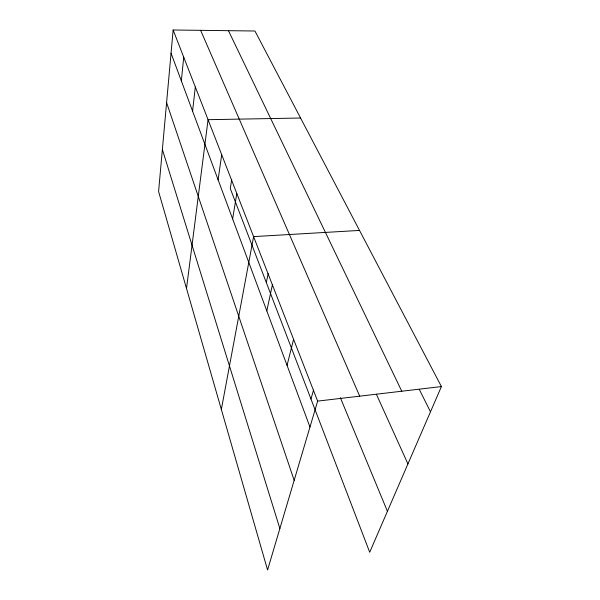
<?xml version="1.0" encoding="UTF-8"?>
<svg xmlns="http://www.w3.org/2000/svg" width="600" height="600" viewBox="0 0 600 600"><rect width="100%" height="100%" fill="white"/><g stroke="black" fill="none" stroke-linecap="round" stroke-linejoin="round"><path stroke-width="0.9" d="M173.137 30L158.587 191.52L267.577 570L317.655 401.115L173.137 30L254.94 31.005L441.412 386.565L369.705 552.248L230.28 188.542L231.712 179.407M181.343 80.887L183.727 57.195M192.577 111.142L195.322 86.963M186.51 288.48L208.065 119.685L300.577 118.02M218.093 179.79L221.7 154.71M232.635 218.94L236.798 193.478M221.347 409.447L253.597 236.61L359.52 230.423M266.31 282.532L268.185 273.525M266.805 310.89L272.392 284.895M287.055 365.377L293.587 339.315M310.965 399.007L313.522 390.127M317.655 401.115L441.412 386.565M419.243 389.325L430.485 411.81M228.45 30.675L401.775 391.23M376.358 394.2L407.933 463.912M200.64 30.338L359.715 396.173M340.358 397.688L387.42 511.32M171.053 53.205L309.968 427.035M166.597 102.63L294.165 480.315M162.375 149.505L279.87 528.548"/></g></svg>
